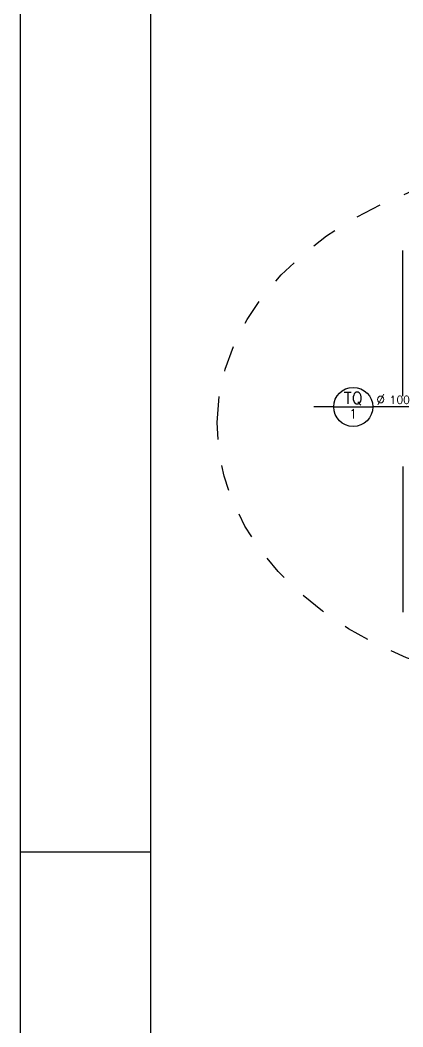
# Model space of a CAD drawing. Header units: millimetres. Extents: x -2485 to 3289, y -257 to 1952.
# Drawn here: x 16.62 to 18.087, y 35.235 to 39.099 of the extents above; entities that cross this region are included whole.
import ezdxf
from ezdxf.enums import TextEntityAlignment as Align

# ---------------------------------------------------------------- set-up
doc = ezdxf.new("R2010")
doc.units = ezdxf.units.MM
doc.header["$LTSCALE"] = 0.3
doc.linetypes.add('CONTINUO', pattern=[0])
doc.linetypes.add('HIDDEN2', pattern=[0.1875, 0.125, -0.0625])
for name, color, linetype in [('PAREDE', 7, 'CONTINUO'), ('PROJEÇÃO', 11, 'HIDDEN2'), ('TEX', 11, 'Continuous')]:
    doc.layers.add(name, color=color, linetype=linetype)
doc.layers.add('prumada', color=9, linetype='Continuous', lineweight=15)
doc.styles.add('ROMANS', font='romans.shx', dxfattribs={"height": 0.03})

# ---------------------------------------------------------------- blocks, each defined once
blk = doc.blocks.new('N180')
at = {"layer": 'TEX'}
blk.add_line((-0.4152, 0), (-0.4908, 0), dxfattribs=at)
at = {"layer": 'TEX', "color": 5, "linetype": 'Continuous'}
blk.add_line((-0.4152, 0), (-0.2652, 0), dxfattribs=at)
at = {"layer": 'TEX', "color": 11}
blk.add_line((-0.016, 0), (-0.2652, 0), dxfattribs=at)
blk.add_line((-0.016, 0), (-0.2652, 0), dxfattribs=at)
at = {"layer": 'TEX', "color": 5, "linetype": 'Continuous'}
blk.add_circle((-0.3402, 0), 0.075, dxfattribs=at)
blk.add_circle((-0.3402, 0), 0.075, dxfattribs=at)
at = {"layer": 'TEX', "color": 11}
blk.add_solid([(-0.066, -0.0083), (-0.066, 0.0083), (-0.016, 0)], dxfattribs=at)
blk.add_solid([(-0.066, -0.0083), (-0.066, 0.0083), (-0.016, 0)], dxfattribs=at)
at = {"layer": 'TEX', "color": 5, "style": 'ROMANS'}
blk.add_text('%%c', height=0.04, dxfattribs=at).set_placement((-0.2518, 0.0083))
at = {"layer": 'TEX', "color": 9, "linetype": 'Continuous', "style": 'ROMANS'}
for tag, height, p in [('L', 0.045, (-0.3402, 0.0113)), ('N', 0.036, (-0.3402, -0.0449))]:
    blk.add_attdef(tag, text='', height=height, dxfattribs=at).set_placement(p, align=Align.CENTER)
at = {"layer": 'TEX', "color": 5, "linetype": 'Continuous', "style": 'ROMANS'}
blk.add_attdef('N', (-0.2006, 0.012), '', height=0.03, dxfattribs=at)

msp = doc.modelspace()

# ---------------------------------------------------------------- linework, layer by layer
at = {"color": 4, "linetype": 'Continuous'}
msp.add_line((16.62, 41.746047), (16.62, 30.066047), dxfattribs=at)
at = {"color": 12, "linetype": 'Continuous'}
msp.add_line((17.12, 41.546047), (17.12, 30.266047), dxfattribs=at)
at = {"color": 5, "linetype": 'Continuous'}
msp.add_line((17.12, 35.906047), (16.62, 35.906047), dxfattribs=at)
at = {"layer": 'PAREDE'}
for p, q in [((18.087365, 37.656301), (18.087365, 38.215301)), ((18.087365, 37.386301), (18.087365, 36.827301)), ((18.087365, 37.382301), (18.087365, 37.262301)), ((18.087365, 37.382301), (18.087365, 37.262301))]:
    msp.add_line(p, q, dxfattribs=at)
at = {"layer": 'PROJEÇÃO'}
msp.add_ellipse((18.781587, 37.540165), major_axis=(-1.406369, 0.014718), ratio=0.72433061, dxfattribs=at)

# ---------------------------------------------------------------- block references
at = {"layer": 'prumada'}
ref = msp.add_blockref('N180', (18.237365, 37.614981), dxfattribs=at)
ref.add_attrib('L', 'TQ', dxfattribs={"layer": 'TEX', "color": 9, "linetype": 'Continuous', "height": 0.045, "style": 'ROMANS'}).set_placement((17.897179, 37.626274), align=Align.CENTER)
ref.add_attrib('N', '1', dxfattribs={"layer": 'TEX', "color": 9, "linetype": 'Continuous', "height": 0.036, "style": 'ROMANS'}).set_placement((17.897179, 37.570038), align=Align.CENTER)
ref.add_attrib('N', '100', (18.036725, 37.626939), dxfattribs={"layer": 'TEX', "color": 5, "linetype": 'Continuous', "height": 0.03, "style": 'ROMANS'})

doc.saveas('drawing.dxf')
